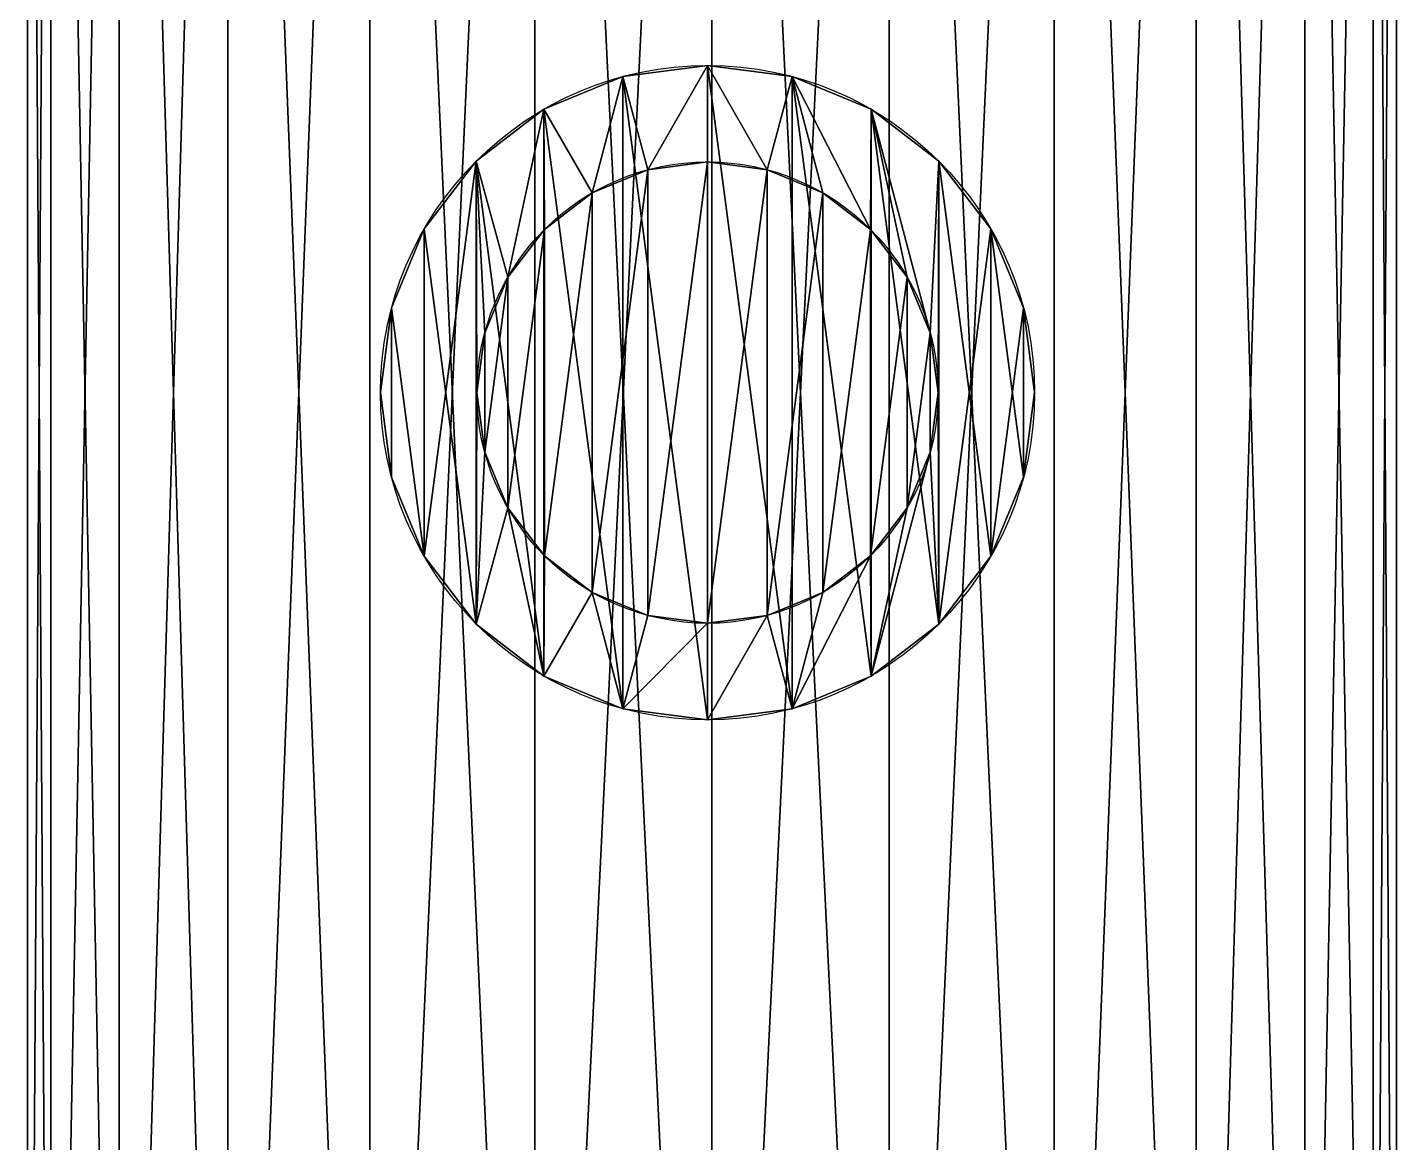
# Model space of a CAD drawing. Extents: x 0 to 11.1, y 0 to 8.
# Drawn here: x 4.068 to 4.716, y 1.422 to 1.95 of the extents above; entities that cross this region are included whole.
import ezdxf

# ---------------------------------------------------------------- set-up
doc = ezdxf.new("R2010")
doc.units = 0
doc.header["$LTSCALE"] = 0.0254
doc.layers.get('0').update_dxf_attribs({"color": 13, "linetype": 'CONTINUOUS'})

# ---------------------------------------------------------------- blocks, each defined once
blk = doc.blocks.new('GRUPO_323')
at = {"color": 0}
for p, q in [((0, 0.17945, 0.1549), (0, 0.16083, 0.1549)), ((0, 0.17945, 0.1549), (0, 0.16083, 0.1549)), ((0.00528, 0.17945, 0.11481), (0.00528, 0.16083, 0.11481)), ((0.00528, 0.17945, 0.19499), (0.00528, 0.16083, 0.19499)), ((0.00528, 0.17945, 0.19499), (0.00528, 0.16083, 0.19499)), ((0.00528, 0.17945, 0.11481), (0.00528, 0.16083, 0.11481)), ((0.02075, 0.17945, 0.23235), (0.02075, 0.16083, 0.23235)), ((0.02075, 0.17945, 0.23235), (0.02075, 0.16083, 0.23235)), ((0.02075, 0.17945, 0.07745), (0.02075, 0.16083, 0.07745)), ((0.02075, 0.17945, 0.07745), (0.02075, 0.16083, 0.07745)), ((0.04537, 0.17945, 0.04537), (0.04537, 0.16083, 0.04537)), ((0.04537, 0.17945, 0.26443), (0.04537, 0.16083, 0.26443)), ((0.04537, 0.17945, 0.26443), (0.04537, 0.16083, 0.26443)), ((0.04537, 0.17945, 0.04537), (0.04537, 0.16083, 0.04537)), ((0.07745, 0.17945, 0.28905), (0.07745, 0.16083, 0.28905)), ((0.07745, 0.17945, 0.02075), (0.07745, 0.16083, 0.02075)), ((0.07745, 0.17945, 0.02075), (0.07745, 0.16083, 0.02075)), ((0.07745, 0.17945, 0.28905), (0.07745, 0.16083, 0.28905)), ((0.11481, 0.17945, 0.30453), (0.11481, 0.16083, 0.30453)), ((0.11481, 0.17945, 0.30453), (0.11481, 0.16083, 0.30453)), ((0.11481, 0.17945, 0.00528), (0.11481, 0.16083, 0.00528)), ((0.11481, 0.17945, 0.00528), (0.11481, 0.16083, 0.00528)), ((0.1549, 0.17945, 0.3098), (0.1549, 0.16083, 0.3098)), ((0.1549, 0.17945, 0.3098), (0.1549, 0.16083, 0.3098)), ((0.1549, 0.17945), (0.1549, 0.16083)), ((0.1549, 0.17945), (0.1549, 0.16083)), ((0.19499, 0.17945, 0.30453), (0.19499, 0.16083, 0.30453)), ((0.19499, 0.17945, 0.00528), (0.19499, 0.16083, 0.00528)), ((0.19499, 0.17945, 0.00528), (0.19499, 0.16083, 0.00528)), ((0.19499, 0.17945, 0.30453), (0.19499, 0.16083, 0.30453)), ((0.23235, 0.17945, 0.02075), (0.23235, 0.16083, 0.02075)), ((0.23235, 0.17945, 0.02075), (0.23235, 0.16083, 0.02075)), ((0.23235, 0.17945, 0.28905), (0.23235, 0.16083, 0.28905)), ((0.23235, 0.17945, 0.28905), (0.23235, 0.16083, 0.28905)), ((0.26443, 0.17945, 0.04537), (0.26443, 0.16083, 0.04537)), ((0.26443, 0.17945, 0.26443), (0.26443, 0.16083, 0.26443)), ((0.26443, 0.17945, 0.04537), (0.26443, 0.16083, 0.04537)), ((0.26443, 0.17945, 0.26443), (0.26443, 0.16083, 0.26443)), ((0.28905, 0.17945, 0.07745), (0.28905, 0.16083, 0.07745)), ((0.28905, 0.17945, 0.23235), (0.28905, 0.16083, 0.23235)), ((0.28905, 0.17945, 0.07745), (0.28905, 0.16083, 0.07745)), ((0.28905, 0.17945, 0.23235), (0.28905, 0.16083, 0.23235)), ((0.30453, 0.17945, 0.11481), (0.30453, 0.16083, 0.11481)), ((0.30453, 0.17945, 0.11481), (0.30453, 0.16083, 0.11481)), ((0.30453, 0.17945, 0.19499), (0.30453, 0.16083, 0.19499)), ((0.30453, 0.17945, 0.19499), (0.30453, 0.16083, 0.19499)), ((0.3098, 0.17945, 0.1549), (0.3098, 0.16083, 0.1549)), ((0.3098, 0.17945, 0.1549), (0.3098, 0.16083, 0.1549)), ((0.04571, 0.16083, 0.1549), (0.04571, -0.1, 0.1549)), ((0.04571, 0.16083, 0.1549), (0.04571, -0.1, 0.1549)), ((0.04943, 0.16083, 0.12664), (0.04943, -0.1, 0.12664)), ((0.04943, 0.16083, 0.18316), (0.04943, -0.1, 0.18316)), ((0.04943, 0.16083, 0.18316), (0.04943, -0.1, 0.18316)), ((0.04943, 0.16083, 0.12664), (0.04943, -0.1, 0.12664)), ((0.06034, 0.16083, 0.2095), (0.06034, -0.1, 0.2095)), ((0.06034, 0.16083, 0.2095), (0.06034, -0.1, 0.2095)), ((0.06034, 0.16083, 0.10031), (0.06034, -0.1, 0.10031)), ((0.06034, 0.16083, 0.10031), (0.06034, -0.1, 0.10031)), ((0.07769, 0.16083, 0.23211), (0.07769, -0.1, 0.23211)), ((0.07769, 0.16083, 0.07769), (0.07769, -0.1, 0.07769)), ((0.07769, 0.16083, 0.23211), (0.07769, -0.1, 0.23211)), ((0.07769, 0.16083, 0.07769), (0.07769, -0.1, 0.07769)), ((0.10031, 0.16083, 0.24947), (0.10031, -0.1, 0.24947)), ((0.10031, 0.16083, 0.06034), (0.10031, -0.1, 0.06034)), ((0.10031, 0.16083, 0.06034), (0.10031, -0.1, 0.06034)), ((0.10031, 0.16083, 0.24947), (0.10031, -0.1, 0.24947)), ((0.12664, 0.16083, 0.04943), (0.12664, -0.1, 0.04943)), ((0.12664, 0.16083, 0.04943), (0.12664, -0.1, 0.04943)), ((0.12664, 0.16083, 0.26037), (0.12664, -0.1, 0.26037)), ((0.12664, 0.16083, 0.26037), (0.12664, -0.1, 0.26037)), ((0.1549, 0.16083, 0.04571), (0.1549, -0.1, 0.04571)), ((0.1549, 0.16083, 0.04571), (0.1549, -0.1, 0.04571)), ((0.1549, 0.16083, 0.26409), (0.1549, -0.1, 0.26409)), ((0.1549, 0.16083, 0.26409), (0.1549, -0.1, 0.26409)), ((0.18316, 0.16083, 0.04943), (0.18316, -0.1, 0.04943)), ((0.18316, 0.16083, 0.04943), (0.18316, -0.1, 0.04943)), ((0.18316, 0.16083, 0.26037), (0.18316, -0.1, 0.26037)), ((0.18316, 0.16083, 0.26037), (0.18316, -0.1, 0.26037)), ((0.2095, 0.16083, 0.06034), (0.2095, -0.1, 0.06034)), ((0.2095, 0.16083, 0.06034), (0.2095, -0.1, 0.06034)), ((0.2095, 0.16083, 0.24947), (0.2095, -0.1, 0.24947)), ((0.2095, 0.16083, 0.24947), (0.2095, -0.1, 0.24947)), ((0.23211, 0.16083, 0.07769), (0.23211, -0.1, 0.07769)), ((0.23211, 0.16083, 0.07769), (0.23211, -0.1, 0.07769)), ((0.23211, 0.16083, 0.23211), (0.23211, -0.1, 0.23211)), ((0.23211, 0.16083, 0.23211), (0.23211, -0.1, 0.23211)), ((0.24947, 0.16083, 0.10031), (0.24947, -0.1, 0.10031)), ((0.24947, 0.16083, 0.10031), (0.24947, -0.1, 0.10031)), ((0.24947, 0.16083, 0.2095), (0.24947, -0.1, 0.2095)), ((0.24947, 0.16083, 0.2095), (0.24947, -0.1, 0.2095)), ((0.26037, 0.16083, 0.18316), (0.26037, -0.1, 0.18316)), ((0.26037, 0.16083, 0.12664), (0.26037, -0.1, 0.12664)), ((0.26037, 0.16083, 0.12664), (0.26037, -0.1, 0.12664)), ((0.26037, 0.16083, 0.18316), (0.26037, -0.1, 0.18316)), ((0.26409, 0.16083, 0.1549), (0.26409, -0.1, 0.1549)), ((0.26409, 0.16083, 0.1549), (0.26409, -0.1, 0.1549))]:
    blk.add_line(p, q, dxfattribs=at)
at = {"color": 0, "extrusion": (0, 1, 0)}
for centre, radius in [((-0.1549, 0.1549, 0.17945), 0.1549), ((-0.1549, 0.1549, 0.17945), 0.1549), ((-0.1549, 0.1549, 0.17945), 0.1549), ((-0.1549, 0.1549, 0.17945), 0.1549), ((-0.1549, 0.1549, 0.17945), 0.1549), ((-0.1549, 0.1549, 0.17945), 0.1549), ((-0.1549, 0.1549, 0.17945), 0.1549), ((-0.1549, 0.1549, 0.17945), 0.1549), ((-0.1549, 0.1549, 0.17945), 0.1549), ((-0.1549, 0.1549, 0.17945), 0.1549), ((-0.1549, 0.1549, 0.17945), 0.1549), ((-0.1549, 0.1549, 0.17945), 0.1549), ((-0.1549, 0.1549, 0.17945), 0.1549), ((-0.1549, 0.1549, 0.17945), 0.1549), ((-0.1549, 0.1549, 0.17945), 0.1549), ((-0.1549, 0.1549, 0.17945), 0.1549), ((-0.1549, 0.1549, 0.17945), 0.1549), ((-0.1549, 0.1549, 0.17945), 0.1549), ((-0.1549, 0.1549, 0.17945), 0.1549), ((-0.1549, 0.1549, 0.17945), 0.1549), ((-0.1549, 0.1549, 0.17945), 0.1549), ((-0.1549, 0.1549, 0.17945), 0.1549), ((-0.1549, 0.1549, 0.17945), 0.1549), ((-0.1549, 0.1549, 0.17945), 0.1549), ((-0.1549, 0.1549, 0.17945), 0.1549), ((-0.1549, 0.1549, 0.16083), 0.1549), ((-0.1549, 0.1549, 0.16083), 0.1549), ((-0.1549, 0.1549, 0.16083), 0.1549), ((-0.1549, 0.1549, 0.16083), 0.1549), ((-0.1549, 0.1549, 0.16083), 0.1549), ((-0.1549, 0.1549, 0.16083), 0.1549), ((-0.1549, 0.1549, 0.16083), 0.1549), ((-0.1549, 0.1549, 0.16083), 0.1549), ((-0.1549, 0.1549, 0.16083), 0.1549), ((-0.1549, 0.1549, 0.16083), 0.1549), ((-0.1549, 0.1549, 0.16083), 0.1549), ((-0.1549, 0.1549, 0.16083), 0.1549), ((-0.1549, 0.1549, 0.16083), 0.1549), ((-0.1549, 0.1549, 0.16083), 0.1549), ((-0.1549, 0.1549, 0.16083), 0.1549), ((-0.1549, 0.1549, 0.16083), 0.1549), ((-0.1549, 0.1549, 0.16083), 0.1549), ((-0.1549, 0.1549, 0.16083), 0.1549), ((-0.1549, 0.1549, 0.16083), 0.1549), ((-0.1549, 0.1549, 0.16083), 0.1549), ((-0.1549, 0.1549, 0.16083), 0.1549), ((-0.1549, 0.1549, 0.16083), 0.1549), ((-0.1549, 0.1549, 0.16083), 0.1549), ((-0.1549, 0.1549, 0.16083), 0.1549), ((-0.1549, 0.1549, 0.16083), 0.1549), ((-0.1549, 0.1549, 0.16083), 0.10919), ((-0.1549, 0.1549, 0.16083), 0.10919), ((-0.1549, 0.1549, 0.16083), 0.10919), ((-0.1549, 0.1549, 0.16083), 0.10919), ((-0.1549, 0.1549, 0.16083), 0.10919), ((-0.1549, 0.1549, 0.16083), 0.10919), ((-0.1549, 0.1549, 0.16083), 0.10919), ((-0.1549, 0.1549, 0.16083), 0.10919), ((-0.1549, 0.1549, 0.16083), 0.10919), ((-0.1549, 0.1549, 0.16083), 0.10919), ((-0.1549, 0.1549, 0.16083), 0.10919), ((-0.1549, 0.1549, 0.16083), 0.10919), ((-0.1549, 0.1549, 0.16083), 0.10919), ((-0.1549, 0.1549, 0.16083), 0.10919), ((-0.1549, 0.1549, 0.16083), 0.10919), ((-0.1549, 0.1549, 0.16083), 0.10919), ((-0.1549, 0.1549, 0.16083), 0.10919), ((-0.1549, 0.1549, 0.16083), 0.10919), ((-0.1549, 0.1549, 0.16083), 0.10919), ((-0.1549, 0.1549, 0.16083), 0.10919), ((-0.1549, 0.1549, 0.16083), 0.10919), ((-0.1549, 0.1549, 0.16083), 0.10919), ((-0.1549, 0.1549, 0.16083), 0.10919), ((-0.1549, 0.1549, 0.16083), 0.10919), ((-0.1549, 0.1549, 0.16083), 0.10919), ((-0.1549, 0.1549, -0.1), 0.10919), ((-0.1549, 0.1549, -0.1), 0.10919), ((-0.1549, 0.1549, -0.1), 0.10919), ((-0.1549, 0.1549, -0.1), 0.10919), ((-0.1549, 0.1549, -0.1), 0.10919), ((-0.1549, 0.1549, -0.1), 0.10919), ((-0.1549, 0.1549, -0.1), 0.10919), ((-0.1549, 0.1549, -0.1), 0.10919), ((-0.1549, 0.1549, -0.1), 0.10919), ((-0.1549, 0.1549, -0.1), 0.10919), ((-0.1549, 0.1549, -0.1), 0.10919), ((-0.1549, 0.1549, -0.1), 0.10919), ((-0.1549, 0.1549, -0.1), 0.10919), ((-0.1549, 0.1549, -0.1), 0.10919), ((-0.1549, 0.1549, -0.1), 0.10919), ((-0.1549, 0.1549, -0.1), 0.10919), ((-0.1549, 0.1549, -0.1), 0.10919), ((-0.1549, 0.1549, -0.1), 0.10919), ((-0.1549, 0.1549, -0.1), 0.10919), ((-0.1549, 0.1549, -0.1), 0.10919), ((-0.1549, 0.1549, -0.1), 0.10919), ((-0.1549, 0.1549, -0.1), 0.10919), ((-0.1549, 0.1549, -0.1), 0.10919), ((-0.1549, 0.1549, -0.1), 0.10919), ((-0.1549, 0.1549, -0.1), 0.10919)]:
    blk.add_circle(centre, radius, dxfattribs=at)
at = {"color": 0}
mesh = blk.add_polyface(dxfattribs=at)
corners = [(0.11481, 0.17945, 0.00528), (0.19499, 0.17945, 0.00528), (0.1549, 0.17945), (0.07745, 0.17945, 0.02075), (0.23235, 0.17945, 0.02075), (0.04537, 0.17945, 0.04537), (0.26443, 0.17945, 0.04537), (0.02075, 0.17945, 0.07745), (0.28905, 0.17945, 0.07745), (0.00528, 0.17945, 0.11481), (0.30453, 0.17945, 0.11481), (0, 0.17945, 0.1549), (0.3098, 0.17945, 0.1549), (0.00528, 0.17945, 0.19499), (0.30453, 0.17945, 0.19499), (0.02075, 0.17945, 0.23235), (0.28905, 0.17945, 0.23235), (0.04537, 0.17945, 0.26443), (0.26443, 0.17945, 0.26443), (0.07745, 0.17945, 0.28905), (0.23235, 0.17945, 0.28905), (0.11481, 0.17945, 0.30453), (0.19499, 0.17945, 0.30453), (0.1549, 0.17945, 0.3098)]
mesh.append_faces([[corners[k] for k in face] for face in [(0, 1, 2), (22, 21, 23)]], dxfattribs={"vtx0": -1, "color": 0})
mesh.append_faces([[corners[k] for k in face] for face in [(1, 3, 4), (4, 5, 6), (6, 7, 8), (8, 9, 10), (10, 11, 12), (12, 13, 14), (14, 15, 16), (16, 17, 18), (18, 19, 20), (20, 21, 22)]], dxfattribs={"vtx0": -1, "vtx1": -1, "color": 0})
mesh.append_faces([[corners[k] for k in face] for face in [(1, 0, 3), (4, 3, 5), (6, 5, 7), (8, 7, 9), (10, 9, 11), (12, 11, 13), (14, 13, 15), (16, 15, 17), (18, 17, 19), (20, 19, 21)]], dxfattribs={"vtx0": -1, "vtx2": -1, "color": 0})
mesh = blk.add_polyface(dxfattribs=at)
corners = [(0, 0.17945, 0.1549), (0.00528, 0.16083, 0.11481), (0, 0.16083, 0.1549), (0.00528, 0.17945, 0.11481)]
mesh.append_faces([[corners[k] for k in face] for face in [(0, 1, 2), (1, 0, 3)]], dxfattribs={"vtx0": -1, "color": 0})
mesh = blk.add_polyface(dxfattribs=at)
corners = [(0.00528, 0.17945, 0.19499), (0, 0.16083, 0.1549), (0.00528, 0.16083, 0.19499), (0, 0.17945, 0.1549)]
mesh.append_faces([[corners[k] for k in face] for face in [(0, 1, 2), (1, 0, 3)]], dxfattribs={"vtx0": -1, "color": 0})
mesh = blk.add_polyface(dxfattribs=at)
corners = [(0.02075, 0.17945, 0.23235), (0.00528, 0.16083, 0.19499), (0.02075, 0.16083, 0.23235), (0.00528, 0.17945, 0.19499)]
mesh.append_faces([[corners[k] for k in face] for face in [(0, 1, 2), (1, 0, 3)]], dxfattribs={"vtx0": -1, "color": 0})
mesh = blk.add_polyface(dxfattribs=at)
corners = [(0.00528, 0.17945, 0.11481), (0.02075, 0.16083, 0.07745), (0.00528, 0.16083, 0.11481), (0.02075, 0.17945, 0.07745)]
mesh.append_faces([[corners[k] for k in face] for face in [(0, 1, 2), (1, 0, 3)]], dxfattribs={"vtx0": -1, "color": 0})
mesh = blk.add_polyface(dxfattribs=at)
corners = [(0.04537, 0.17945, 0.26443), (0.02075, 0.16083, 0.23235), (0.04537, 0.16083, 0.26443), (0.02075, 0.17945, 0.23235)]
mesh.append_faces([[corners[k] for k in face] for face in [(0, 1, 2), (1, 0, 3)]], dxfattribs={"vtx0": -1, "color": 0})
mesh = blk.add_polyface(dxfattribs=at)
corners = [(0.02075, 0.17945, 0.07745), (0.04537, 0.16083, 0.04537), (0.02075, 0.16083, 0.07745), (0.04537, 0.17945, 0.04537)]
mesh.append_faces([[corners[k] for k in face] for face in [(0, 1, 2), (1, 0, 3)]], dxfattribs={"vtx0": -1, "color": 0})
mesh = blk.add_polyface(dxfattribs=at)
corners = [(0.07745, 0.17945, 0.02075), (0.04537, 0.16083, 0.04537), (0.04537, 0.17945, 0.04537), (0.07745, 0.16083, 0.02075)]
mesh.append_faces([[corners[k] for k in face] for face in [(0, 1, 2), (1, 0, 3)]], dxfattribs={"vtx0": -1, "color": 0})
mesh = blk.add_polyface(dxfattribs=at)
corners = [(0.07745, 0.16083, 0.28905), (0.04537, 0.17945, 0.26443), (0.04537, 0.16083, 0.26443), (0.07745, 0.17945, 0.28905)]
mesh.append_faces([[corners[k] for k in face] for face in [(0, 1, 2), (1, 0, 3)]], dxfattribs={"vtx0": -1, "color": 0})
mesh = blk.add_polyface(dxfattribs=at)
corners = [(0.11481, 0.16083, 0.30453), (0.07745, 0.17945, 0.28905), (0.07745, 0.16083, 0.28905), (0.11481, 0.17945, 0.30453)]
mesh.append_faces([[corners[k] for k in face] for face in [(0, 1, 2), (1, 0, 3)]], dxfattribs={"vtx0": -1, "color": 0})
mesh = blk.add_polyface(dxfattribs=at)
corners = [(0.11481, 0.17945, 0.00528), (0.07745, 0.16083, 0.02075), (0.07745, 0.17945, 0.02075), (0.11481, 0.16083, 0.00528)]
mesh.append_faces([[corners[k] for k in face] for face in [(0, 1, 2), (1, 0, 3)]], dxfattribs={"vtx0": -1, "color": 0})
mesh = blk.add_polyface(dxfattribs=at)
corners = [(0.1549, 0.16083, 0.3098), (0.11481, 0.17945, 0.30453), (0.11481, 0.16083, 0.30453), (0.1549, 0.17945, 0.3098)]
mesh.append_faces([[corners[k] for k in face] for face in [(0, 1, 2), (1, 0, 3)]], dxfattribs={"vtx0": -1, "color": 0})
mesh = blk.add_polyface(dxfattribs=at)
corners = [(0.1549, 0.17945), (0.11481, 0.16083, 0.00528), (0.11481, 0.17945, 0.00528), (0.1549, 0.16083)]
mesh.append_faces([[corners[k] for k in face] for face in [(0, 1, 2), (1, 0, 3)]], dxfattribs={"vtx0": -1, "color": 0})
mesh = blk.add_polyface(dxfattribs=at)
corners = [(0.19499, 0.16083, 0.30453), (0.1549, 0.17945, 0.3098), (0.1549, 0.16083, 0.3098), (0.19499, 0.17945, 0.30453)]
mesh.append_faces([[corners[k] for k in face] for face in [(0, 1, 2), (1, 0, 3)]], dxfattribs={"vtx0": -1, "color": 0})
mesh = blk.add_polyface(dxfattribs=at)
corners = [(0.19499, 0.17945, 0.00528), (0.1549, 0.16083), (0.1549, 0.17945), (0.19499, 0.16083, 0.00528)]
mesh.append_faces([[corners[k] for k in face] for face in [(0, 1, 2), (1, 0, 3)]], dxfattribs={"vtx0": -1, "color": 0})
mesh = blk.add_polyface(dxfattribs=at)
corners = [(0.23235, 0.17945, 0.02075), (0.19499, 0.16083, 0.00528), (0.19499, 0.17945, 0.00528), (0.23235, 0.16083, 0.02075)]
mesh.append_faces([[corners[k] for k in face] for face in [(0, 1, 2), (1, 0, 3)]], dxfattribs={"vtx0": -1, "color": 0})
mesh = blk.add_polyface(dxfattribs=at)
corners = [(0.23235, 0.16083, 0.28905), (0.19499, 0.17945, 0.30453), (0.19499, 0.16083, 0.30453), (0.23235, 0.17945, 0.28905)]
mesh.append_faces([[corners[k] for k in face] for face in [(0, 1, 2), (1, 0, 3)]], dxfattribs={"vtx0": -1, "color": 0})
mesh = blk.add_polyface(dxfattribs=at)
corners = [(0.26443, 0.17945, 0.04537), (0.23235, 0.16083, 0.02075), (0.23235, 0.17945, 0.02075), (0.26443, 0.16083, 0.04537)]
mesh.append_faces([[corners[k] for k in face] for face in [(0, 1, 2), (1, 0, 3)]], dxfattribs={"vtx0": -1, "color": 0})
mesh = blk.add_polyface(dxfattribs=at)
corners = [(0.26443, 0.16083, 0.26443), (0.23235, 0.17945, 0.28905), (0.23235, 0.16083, 0.28905), (0.26443, 0.17945, 0.26443)]
mesh.append_faces([[corners[k] for k in face] for face in [(0, 1, 2), (1, 0, 3)]], dxfattribs={"vtx0": -1, "color": 0})
mesh = blk.add_polyface(dxfattribs=at)
corners = [(0.28905, 0.17945, 0.23235), (0.26443, 0.16083, 0.26443), (0.28905, 0.16083, 0.23235), (0.26443, 0.17945, 0.26443)]
mesh.append_faces([[corners[k] for k in face] for face in [(0, 1, 2), (1, 0, 3)]], dxfattribs={"vtx0": -1, "color": 0})
mesh = blk.add_polyface(dxfattribs=at)
corners = [(0.26443, 0.17945, 0.04537), (0.28905, 0.16083, 0.07745), (0.26443, 0.16083, 0.04537), (0.28905, 0.17945, 0.07745)]
mesh.append_faces([[corners[k] for k in face] for face in [(0, 1, 2), (1, 0, 3)]], dxfattribs={"vtx0": -1, "color": 0})
mesh = blk.add_polyface(dxfattribs=at)
corners = [(0.28905, 0.17945, 0.07745), (0.30453, 0.16083, 0.11481), (0.28905, 0.16083, 0.07745), (0.30453, 0.17945, 0.11481)]
mesh.append_faces([[corners[k] for k in face] for face in [(0, 1, 2), (1, 0, 3)]], dxfattribs={"vtx0": -1, "color": 0})
mesh = blk.add_polyface(dxfattribs=at)
corners = [(0.30453, 0.17945, 0.19499), (0.28905, 0.16083, 0.23235), (0.30453, 0.16083, 0.19499), (0.28905, 0.17945, 0.23235)]
mesh.append_faces([[corners[k] for k in face] for face in [(0, 1, 2), (1, 0, 3)]], dxfattribs={"vtx0": -1, "color": 0})
mesh = blk.add_polyface(dxfattribs=at)
corners = [(0.30453, 0.17945, 0.11481), (0.3098, 0.16083, 0.1549), (0.30453, 0.16083, 0.11481), (0.3098, 0.17945, 0.1549)]
mesh.append_faces([[corners[k] for k in face] for face in [(0, 1, 2), (1, 0, 3)]], dxfattribs={"vtx0": -1, "color": 0})
mesh = blk.add_polyface(dxfattribs=at)
corners = [(0.3098, 0.17945, 0.1549), (0.30453, 0.16083, 0.19499), (0.3098, 0.16083, 0.1549), (0.30453, 0.17945, 0.19499)]
mesh.append_faces([[corners[k] for k in face] for face in [(0, 1, 2), (1, 0, 3)]], dxfattribs={"vtx0": -1, "color": 0})
mesh = blk.add_polyface(dxfattribs=at)
corners = [(0.19499, 0.16083, 0.00528), (0.11481, 0.16083, 0.00528), (0.1549, 0.16083), (0.23235, 0.16083, 0.02075), (0.07745, 0.16083, 0.02075), (0.26443, 0.16083, 0.04537), (0.04537, 0.16083, 0.04537), (0.1549, 0.16083, 0.04571), (0.18316, 0.16083, 0.04943), (0.28905, 0.16083, 0.07745), (0.2095, 0.16083, 0.06034), (0.23211, 0.16083, 0.07769), (0.30453, 0.16083, 0.11481), (0.24947, 0.16083, 0.10031), (0.26037, 0.16083, 0.12664), (0.3098, 0.16083, 0.1549), (0.26409, 0.16083, 0.1549), (0.30453, 0.16083, 0.19499), (0.26037, 0.16083, 0.18316), (0.24947, 0.16083, 0.2095), (0.28905, 0.16083, 0.23235), (0.23211, 0.16083, 0.23211), (0.2095, 0.16083, 0.24947), (0.26443, 0.16083, 0.26443), (0.18316, 0.16083, 0.26037), (0.1549, 0.16083, 0.26409), (0.12664, 0.16083, 0.04943), (0.02075, 0.16083, 0.07745), (0.10031, 0.16083, 0.06034), (0.07769, 0.16083, 0.07769), (0.00528, 0.16083, 0.11481), (0.06034, 0.16083, 0.10031), (0.04943, 0.16083, 0.12664), (0, 0.16083, 0.1549), (0.04571, 0.16083, 0.1549), (0.04943, 0.16083, 0.18316), (0.00528, 0.16083, 0.19499), (0.06034, 0.16083, 0.2095), (0.02075, 0.16083, 0.23235), (0.07769, 0.16083, 0.23211), (0.10031, 0.16083, 0.24947), (0.04537, 0.16083, 0.26443), (0.12664, 0.16083, 0.26037), (0.23235, 0.16083, 0.28905), (0.07745, 0.16083, 0.28905), (0.11481, 0.16083, 0.30453), (0.19499, 0.16083, 0.30453), (0.1549, 0.16083, 0.3098)]
mesh.append_faces([[corners[k] for k in face] for face in [(0, 1, 2), (45, 46, 47)]], dxfattribs={"vtx0": -1, "color": 0})
mesh.append_faces([[corners[k] for k in face] for face in [(1, 3, 4), (4, 5, 6), (7, 5, 8), (8, 9, 10), (10, 9, 11), (11, 12, 13), (13, 12, 14), (14, 15, 16), (16, 17, 18), (18, 17, 19), (19, 20, 21), (21, 20, 22), (22, 23, 24), (24, 23, 25), (6, 26, 27), (26, 6, 7), (27, 29, 30), (30, 32, 33), (33, 35, 36), (36, 37, 38), (38, 40, 41), (41, 43, 44), (44, 43, 45)]], dxfattribs={"vtx0": -1, "vtx1": -1, "color": 0})
mesh.append_faces([[corners[k] for k in face] for face in [(6, 5, 7), (41, 25, 23)]], dxfattribs={"vtx0": -1, "vtx1": -1, "vtx2": -1, "color": 0})
mesh.append_faces([[corners[k] for k in face] for face in [(1, 0, 3), (4, 3, 5), (8, 5, 9), (11, 9, 12), (14, 12, 15), (16, 15, 17), (19, 17, 20), (22, 20, 23), (27, 26, 28), (27, 28, 29), (30, 29, 31), (30, 31, 32), (33, 32, 34), (33, 34, 35), (36, 35, 37), (38, 37, 39), (38, 39, 40), (41, 40, 42), (41, 42, 25), (41, 23, 43), (45, 43, 46)]], dxfattribs={"vtx0": -1, "vtx2": -1, "color": 0})
mesh = blk.add_polyface(dxfattribs=at)
corners = [(0.04571, 0.16083, 0.1549), (0.04943, -0.1, 0.12664), (0.04571, -0.1, 0.1549), (0.04943, 0.16083, 0.12664)]
mesh.append_faces([[corners[k] for k in face] for face in [(0, 1, 2), (1, 0, 3)]], dxfattribs={"vtx0": -1, "color": 0})
mesh = blk.add_polyface(dxfattribs=at)
corners = [(0.04943, 0.16083, 0.18316), (0.04571, -0.1, 0.1549), (0.04943, -0.1, 0.18316), (0.04571, 0.16083, 0.1549)]
mesh.append_faces([[corners[k] for k in face] for face in [(0, 1, 2), (1, 0, 3)]], dxfattribs={"vtx0": -1, "color": 0})
mesh = blk.add_polyface(dxfattribs=at)
corners = [(0.06034, 0.16083, 0.2095), (0.04943, -0.1, 0.18316), (0.06034, -0.1, 0.2095), (0.04943, 0.16083, 0.18316)]
mesh.append_faces([[corners[k] for k in face] for face in [(0, 1, 2), (1, 0, 3)]], dxfattribs={"vtx0": -1, "color": 0})
mesh = blk.add_polyface(dxfattribs=at)
corners = [(0.04943, 0.16083, 0.12664), (0.06034, -0.1, 0.10031), (0.04943, -0.1, 0.12664), (0.06034, 0.16083, 0.10031)]
mesh.append_faces([[corners[k] for k in face] for face in [(0, 1, 2), (1, 0, 3)]], dxfattribs={"vtx0": -1, "color": 0})
mesh = blk.add_polyface(dxfattribs=at)
corners = [(0.07769, 0.16083, 0.23211), (0.06034, -0.1, 0.2095), (0.07769, -0.1, 0.23211), (0.06034, 0.16083, 0.2095)]
mesh.append_faces([[corners[k] for k in face] for face in [(0, 1, 2), (1, 0, 3)]], dxfattribs={"vtx0": -1, "color": 0})
mesh = blk.add_polyface(dxfattribs=at)
corners = [(0.06034, 0.16083, 0.10031), (0.07769, -0.1, 0.07769), (0.06034, -0.1, 0.10031), (0.07769, 0.16083, 0.07769)]
mesh.append_faces([[corners[k] for k in face] for face in [(0, 1, 2), (1, 0, 3)]], dxfattribs={"vtx0": -1, "color": 0})
mesh = blk.add_polyface(dxfattribs=at)
corners = [(0.10031, -0.1, 0.24947), (0.07769, 0.16083, 0.23211), (0.07769, -0.1, 0.23211), (0.10031, 0.16083, 0.24947)]
mesh.append_faces([[corners[k] for k in face] for face in [(0, 1, 2), (1, 0, 3)]], dxfattribs={"vtx0": -1, "color": 0})
mesh = blk.add_polyface(dxfattribs=at)
corners = [(0.10031, 0.16083, 0.06034), (0.07769, -0.1, 0.07769), (0.07769, 0.16083, 0.07769), (0.10031, -0.1, 0.06034)]
mesh.append_faces([[corners[k] for k in face] for face in [(0, 1, 2), (1, 0, 3)]], dxfattribs={"vtx0": -1, "color": 0})
mesh = blk.add_polyface(dxfattribs=at)
corners = [(0.12664, 0.16083, 0.04943), (0.10031, -0.1, 0.06034), (0.10031, 0.16083, 0.06034), (0.12664, -0.1, 0.04943)]
mesh.append_faces([[corners[k] for k in face] for face in [(0, 1, 2), (1, 0, 3)]], dxfattribs={"vtx0": -1, "color": 0})
mesh = blk.add_polyface(dxfattribs=at)
corners = [(0.12664, -0.1, 0.26037), (0.10031, 0.16083, 0.24947), (0.10031, -0.1, 0.24947), (0.12664, 0.16083, 0.26037)]
mesh.append_faces([[corners[k] for k in face] for face in [(0, 1, 2), (1, 0, 3)]], dxfattribs={"vtx0": -1, "color": 0})
mesh = blk.add_polyface(dxfattribs=at)
corners = [(0.1549, 0.16083, 0.04571), (0.12664, -0.1, 0.04943), (0.12664, 0.16083, 0.04943), (0.1549, -0.1, 0.04571)]
mesh.append_faces([[corners[k] for k in face] for face in [(0, 1, 2), (1, 0, 3)]], dxfattribs={"vtx0": -1, "color": 0})
mesh = blk.add_polyface(dxfattribs=at)
corners = [(0.1549, -0.1, 0.26409), (0.12664, 0.16083, 0.26037), (0.12664, -0.1, 0.26037), (0.1549, 0.16083, 0.26409)]
mesh.append_faces([[corners[k] for k in face] for face in [(0, 1, 2), (1, 0, 3)]], dxfattribs={"vtx0": -1, "color": 0})
mesh = blk.add_polyface(dxfattribs=at)
corners = [(0.18316, 0.16083, 0.04943), (0.1549, -0.1, 0.04571), (0.1549, 0.16083, 0.04571), (0.18316, -0.1, 0.04943)]
mesh.append_faces([[corners[k] for k in face] for face in [(0, 1, 2), (1, 0, 3)]], dxfattribs={"vtx0": -1, "color": 0})
mesh = blk.add_polyface(dxfattribs=at)
corners = [(0.18316, -0.1, 0.26037), (0.1549, 0.16083, 0.26409), (0.1549, -0.1, 0.26409), (0.18316, 0.16083, 0.26037)]
mesh.append_faces([[corners[k] for k in face] for face in [(0, 1, 2), (1, 0, 3)]], dxfattribs={"vtx0": -1, "color": 0})
mesh = blk.add_polyface(dxfattribs=at)
corners = [(0.2095, 0.16083, 0.06034), (0.18316, -0.1, 0.04943), (0.18316, 0.16083, 0.04943), (0.2095, -0.1, 0.06034)]
mesh.append_faces([[corners[k] for k in face] for face in [(0, 1, 2), (1, 0, 3)]], dxfattribs={"vtx0": -1, "color": 0})
mesh = blk.add_polyface(dxfattribs=at)
corners = [(0.2095, -0.1, 0.24947), (0.18316, 0.16083, 0.26037), (0.18316, -0.1, 0.26037), (0.2095, 0.16083, 0.24947)]
mesh.append_faces([[corners[k] for k in face] for face in [(0, 1, 2), (1, 0, 3)]], dxfattribs={"vtx0": -1, "color": 0})
mesh = blk.add_polyface(dxfattribs=at)
corners = [(0.23211, 0.16083, 0.07769), (0.2095, -0.1, 0.06034), (0.2095, 0.16083, 0.06034), (0.23211, -0.1, 0.07769)]
mesh.append_faces([[corners[k] for k in face] for face in [(0, 1, 2), (1, 0, 3)]], dxfattribs={"vtx0": -1, "color": 0})
mesh = blk.add_polyface(dxfattribs=at)
corners = [(0.23211, -0.1, 0.23211), (0.2095, 0.16083, 0.24947), (0.2095, -0.1, 0.24947), (0.23211, 0.16083, 0.23211)]
mesh.append_faces([[corners[k] for k in face] for face in [(0, 1, 2), (1, 0, 3)]], dxfattribs={"vtx0": -1, "color": 0})
mesh = blk.add_polyface(dxfattribs=at)
corners = [(0.23211, 0.16083, 0.07769), (0.24947, -0.1, 0.10031), (0.23211, -0.1, 0.07769), (0.24947, 0.16083, 0.10031)]
mesh.append_faces([[corners[k] for k in face] for face in [(0, 1, 2), (1, 0, 3)]], dxfattribs={"vtx0": -1, "color": 0})
mesh = blk.add_polyface(dxfattribs=at)
corners = [(0.24947, 0.16083, 0.2095), (0.23211, -0.1, 0.23211), (0.24947, -0.1, 0.2095), (0.23211, 0.16083, 0.23211)]
mesh.append_faces([[corners[k] for k in face] for face in [(0, 1, 2), (1, 0, 3)]], dxfattribs={"vtx0": -1, "color": 0})
mesh = blk.add_polyface(dxfattribs=at)
corners = [(0.24947, 0.16083, 0.10031), (0.26037, -0.1, 0.12664), (0.24947, -0.1, 0.10031), (0.26037, 0.16083, 0.12664)]
mesh.append_faces([[corners[k] for k in face] for face in [(0, 1, 2), (1, 0, 3)]], dxfattribs={"vtx0": -1, "color": 0})
mesh = blk.add_polyface(dxfattribs=at)
corners = [(0.26037, 0.16083, 0.18316), (0.24947, -0.1, 0.2095), (0.26037, -0.1, 0.18316), (0.24947, 0.16083, 0.2095)]
mesh.append_faces([[corners[k] for k in face] for face in [(0, 1, 2), (1, 0, 3)]], dxfattribs={"vtx0": -1, "color": 0})
mesh = blk.add_polyface(dxfattribs=at)
corners = [(0.26409, 0.16083, 0.1549), (0.26037, -0.1, 0.18316), (0.26409, -0.1, 0.1549), (0.26037, 0.16083, 0.18316)]
mesh.append_faces([[corners[k] for k in face] for face in [(0, 1, 2), (1, 0, 3)]], dxfattribs={"vtx0": -1, "color": 0})
mesh = blk.add_polyface(dxfattribs=at)
corners = [(0.26037, 0.16083, 0.12664), (0.26409, -0.1, 0.1549), (0.26037, -0.1, 0.12664), (0.26409, 0.16083, 0.1549)]
mesh.append_faces([[corners[k] for k in face] for face in [(0, 1, 2), (1, 0, 3)]], dxfattribs={"vtx0": -1, "color": 0})
mesh = blk.add_polyface(dxfattribs=at)
corners = [(0.18316, -0.1, 0.04943), (0.12664, -0.1, 0.04943), (0.1549, -0.1, 0.04571), (0.2095, -0.1, 0.06034), (0.10031, -0.1, 0.06034), (0.23211, -0.1, 0.07769), (0.07769, -0.1, 0.07769), (0.24947, -0.1, 0.10031), (0.06034, -0.1, 0.10031), (0.26037, -0.1, 0.12664), (0.04943, -0.1, 0.12664), (0.26409, -0.1, 0.1549), (0.04571, -0.1, 0.1549), (0.26037, -0.1, 0.18316), (0.04943, -0.1, 0.18316), (0.24947, -0.1, 0.2095), (0.06034, -0.1, 0.2095), (0.23211, -0.1, 0.23211), (0.07769, -0.1, 0.23211), (0.2095, -0.1, 0.24947), (0.10031, -0.1, 0.24947), (0.18316, -0.1, 0.26037), (0.12664, -0.1, 0.26037), (0.1549, -0.1, 0.26409)]
mesh.append_faces([[corners[k] for k in face] for face in [(0, 1, 2), (22, 21, 23)]], dxfattribs={"vtx0": -1, "color": 0})
mesh.append_faces([[corners[k] for k in face] for face in [(1, 3, 4), (4, 5, 6), (6, 7, 8), (8, 9, 10), (10, 11, 12), (12, 13, 14), (14, 15, 16), (16, 17, 18), (18, 19, 20), (20, 21, 22)]], dxfattribs={"vtx0": -1, "vtx1": -1, "color": 0})
mesh.append_faces([[corners[k] for k in face] for face in [(1, 0, 3), (4, 3, 5), (6, 5, 7), (8, 7, 9), (10, 9, 11), (12, 11, 13), (14, 13, 15), (16, 15, 17), (18, 17, 19), (20, 19, 21)]], dxfattribs={"vtx0": -1, "vtx2": -1, "color": 0})
blk = doc.blocks.new('GRUPO_307')
at = {"color": 0}
for p, q in [((0, 0, 0.32419), (0, 1.72169, 0.32419)), ((0, 0, 0.32419), (0, 1.72169, 0.32419)), ((0.01105, 0, 0.24029), (0.01105, 1.72169, 0.24029)), ((0.01105, 0, 0.24029), (0.01105, 1.72169, 0.24029)), ((0.01105, 0, 0.4081), (0.01105, 1.72169, 0.4081)), ((0.01105, 0, 0.4081), (0.01105, 1.72169, 0.4081)), ((0.04343, 0, 0.1621), (0.04343, 1.72169, 0.1621)), ((0.04343, 0, 0.1621), (0.04343, 1.72169, 0.1621)), ((0.04343, 0, 0.48629), (0.04343, 1.72169, 0.48629)), ((0.04343, 0, 0.48629), (0.04343, 1.72169, 0.48629)), ((0.09495, 0, 0.09495), (0.09495, 1.72169, 0.09495)), ((0.09495, 0, 0.09495), (0.09495, 1.72169, 0.09495)), ((0.09495, 0, 0.55343), (0.09495, 1.72169, 0.55343)), ((0.09495, 0, 0.55343), (0.09495, 1.72169, 0.55343)), ((0.1621, 0, 0.04343), (0.1621, 1.72169, 0.04343)), ((0.1621, 0, 0.04343), (0.1621, 1.72169, 0.04343)), ((0.1621, 0, 0.60495), (0.1621, 1.72169, 0.60495)), ((0.1621, 0, 0.60495), (0.1621, 1.72169, 0.60495)), ((0.24029, 0, 0.01105), (0.24029, 1.72169, 0.01105)), ((0.24029, 0, 0.01105), (0.24029, 1.72169, 0.01105)), ((0.24029, 0, 0.63734), (0.24029, 1.72169, 0.63734)), ((0.24029, 0, 0.63734), (0.24029, 1.72169, 0.63734)), ((0.32419, 0), (0.32419, 1.72169)), ((0.32419, 0), (0.32419, 1.72169)), ((0.32419, 0, 0.64839), (0.32419, 1.72169, 0.64839)), ((0.32419, 0, 0.64839), (0.32419, 1.72169, 0.64839)), ((0.4081, 0, 0.01105), (0.4081, 1.72169, 0.01105)), ((0.4081, 0, 0.01105), (0.4081, 1.72169, 0.01105)), ((0.4081, 0, 0.63734), (0.4081, 1.72169, 0.63734)), ((0.4081, 0, 0.63734), (0.4081, 1.72169, 0.63734)), ((0.48629, 0, 0.04343), (0.48629, 1.72169, 0.04343)), ((0.48629, 0, 0.04343), (0.48629, 1.72169, 0.04343)), ((0.48629, 0, 0.60495), (0.48629, 1.72169, 0.60495)), ((0.48629, 0, 0.60495), (0.48629, 1.72169, 0.60495)), ((0.55343, 0, 0.09495), (0.55343, 1.72169, 0.09495)), ((0.55343, 0, 0.55343), (0.55343, 1.72169, 0.55343)), ((0.55343, 0, 0.09495), (0.55343, 1.72169, 0.09495)), ((0.55343, 0, 0.55343), (0.55343, 1.72169, 0.55343)), ((0.60495, 0, 0.1621), (0.60495, 1.72169, 0.1621)), ((0.60495, 0, 0.48629), (0.60495, 1.72169, 0.48629)), ((0.60495, 0, 0.48629), (0.60495, 1.72169, 0.48629)), ((0.60495, 0, 0.1621), (0.60495, 1.72169, 0.1621)), ((0.63734, 0, 0.24029), (0.63734, 1.72169, 0.24029)), ((0.63734, 0, 0.4081), (0.63734, 1.72169, 0.4081)), ((0.63734, 0, 0.4081), (0.63734, 1.72169, 0.4081)), ((0.63734, 0, 0.24029), (0.63734, 1.72169, 0.24029)), ((0.64839, 0, 0.32419), (0.64839, 1.72169, 0.32419)), ((0.64839, 0, 0.32419), (0.64839, 1.72169, 0.32419))]:
    blk.add_line(p, q, dxfattribs=at)
mesh = blk.add_polyface(dxfattribs=at)
corners = [(0, 1.72169, 0.32419), (0.01105, 0, 0.24029), (0, 0, 0.32419), (0.01105, 1.72169, 0.24029)]
mesh.append_faces([[corners[k] for k in face] for face in [(0, 1, 2), (1, 0, 3)]], dxfattribs={"vtx0": -1, "color": 0})
mesh = blk.add_polyface(dxfattribs=at)
corners = [(0.01105, 1.72169, 0.4081), (0, 0, 0.32419), (0.01105, 0, 0.4081), (0, 1.72169, 0.32419)]
mesh.append_faces([[corners[k] for k in face] for face in [(0, 1, 2), (1, 0, 3)]], dxfattribs={"vtx0": -1, "color": 0})
mesh = blk.add_polyface(dxfattribs=at)
corners = [(0.01105, 1.72169, 0.24029), (0.04343, 0, 0.1621), (0.01105, 0, 0.24029), (0.04343, 1.72169, 0.1621)]
mesh.append_faces([[corners[k] for k in face] for face in [(0, 1, 2), (1, 0, 3)]], dxfattribs={"vtx0": -1, "color": 0})
mesh = blk.add_polyface(dxfattribs=at)
corners = [(0.04343, 1.72169, 0.48629), (0.01105, 0, 0.4081), (0.04343, 0, 0.48629), (0.01105, 1.72169, 0.4081)]
mesh.append_faces([[corners[k] for k in face] for face in [(0, 1, 2), (1, 0, 3)]], dxfattribs={"vtx0": -1, "color": 0})
mesh = blk.add_polyface(dxfattribs=at)
corners = [(0.04343, 1.72169, 0.1621), (0.09495, 0, 0.09495), (0.04343, 0, 0.1621), (0.09495, 1.72169, 0.09495)]
mesh.append_faces([[corners[k] for k in face] for face in [(0, 1, 2), (1, 0, 3)]], dxfattribs={"vtx0": -1, "color": 0})
mesh = blk.add_polyface(dxfattribs=at)
corners = [(0.09495, 1.72169, 0.55343), (0.04343, 0, 0.48629), (0.09495, 0, 0.55343), (0.04343, 1.72169, 0.48629)]
mesh.append_faces([[corners[k] for k in face] for face in [(0, 1, 2), (1, 0, 3)]], dxfattribs={"vtx0": -1, "color": 0})
mesh = blk.add_polyface(dxfattribs=at)
corners = [(0.1621, 1.72169, 0.04343), (0.09495, 0, 0.09495), (0.09495, 1.72169, 0.09495), (0.1621, 0, 0.04343)]
mesh.append_faces([[corners[k] for k in face] for face in [(0, 1, 2), (1, 0, 3)]], dxfattribs={"vtx0": -1, "color": 0})
mesh = blk.add_polyface(dxfattribs=at)
corners = [(0.1621, 0, 0.60495), (0.09495, 1.72169, 0.55343), (0.09495, 0, 0.55343), (0.1621, 1.72169, 0.60495)]
mesh.append_faces([[corners[k] for k in face] for face in [(0, 1, 2), (1, 0, 3)]], dxfattribs={"vtx0": -1, "color": 0})
mesh = blk.add_polyface(dxfattribs=at)
corners = [(0.24029, 1.72169, 0.01105), (0.1621, 0, 0.04343), (0.1621, 1.72169, 0.04343), (0.24029, 0, 0.01105)]
mesh.append_faces([[corners[k] for k in face] for face in [(0, 1, 2), (1, 0, 3)]], dxfattribs={"vtx0": -1, "color": 0})
mesh = blk.add_polyface(dxfattribs=at)
corners = [(0.24029, 0, 0.63734), (0.1621, 1.72169, 0.60495), (0.1621, 0, 0.60495), (0.24029, 1.72169, 0.63734)]
mesh.append_faces([[corners[k] for k in face] for face in [(0, 1, 2), (1, 0, 3)]], dxfattribs={"vtx0": -1, "color": 0})
mesh = blk.add_polyface(dxfattribs=at)
corners = [(0.32419, 1.72169), (0.24029, 0, 0.01105), (0.24029, 1.72169, 0.01105), (0.32419, 0)]
mesh.append_faces([[corners[k] for k in face] for face in [(0, 1, 2), (1, 0, 3)]], dxfattribs={"vtx0": -1, "color": 0})
mesh = blk.add_polyface(dxfattribs=at)
corners = [(0.32419, 0, 0.64839), (0.24029, 1.72169, 0.63734), (0.24029, 0, 0.63734), (0.32419, 1.72169, 0.64839)]
mesh.append_faces([[corners[k] for k in face] for face in [(0, 1, 2), (1, 0, 3)]], dxfattribs={"vtx0": -1, "color": 0})
mesh = blk.add_polyface(dxfattribs=at)
corners = [(0.4081, 1.72169, 0.01105), (0.32419, 0), (0.32419, 1.72169), (0.4081, 0, 0.01105)]
mesh.append_faces([[corners[k] for k in face] for face in [(0, 1, 2), (1, 0, 3)]], dxfattribs={"vtx0": -1, "color": 0})
mesh = blk.add_polyface(dxfattribs=at)
corners = [(0.4081, 0, 0.63734), (0.32419, 1.72169, 0.64839), (0.32419, 0, 0.64839), (0.4081, 1.72169, 0.63734)]
mesh.append_faces([[corners[k] for k in face] for face in [(0, 1, 2), (1, 0, 3)]], dxfattribs={"vtx0": -1, "color": 0})
mesh = blk.add_polyface(dxfattribs=at)
corners = [(0.48629, 1.72169, 0.04343), (0.4081, 0, 0.01105), (0.4081, 1.72169, 0.01105), (0.48629, 0, 0.04343)]
mesh.append_faces([[corners[k] for k in face] for face in [(0, 1, 2), (1, 0, 3)]], dxfattribs={"vtx0": -1, "color": 0})
mesh = blk.add_polyface(dxfattribs=at)
corners = [(0.48629, 0, 0.60495), (0.4081, 1.72169, 0.63734), (0.4081, 0, 0.63734), (0.48629, 1.72169, 0.60495)]
mesh.append_faces([[corners[k] for k in face] for face in [(0, 1, 2), (1, 0, 3)]], dxfattribs={"vtx0": -1, "color": 0})
mesh = blk.add_polyface(dxfattribs=at)
corners = [(0.55343, 1.72169, 0.09495), (0.48629, 0, 0.04343), (0.48629, 1.72169, 0.04343), (0.55343, 0, 0.09495)]
mesh.append_faces([[corners[k] for k in face] for face in [(0, 1, 2), (1, 0, 3)]], dxfattribs={"vtx0": -1, "color": 0})
mesh = blk.add_polyface(dxfattribs=at)
corners = [(0.55343, 0, 0.55343), (0.48629, 1.72169, 0.60495), (0.48629, 0, 0.60495), (0.55343, 1.72169, 0.55343)]
mesh.append_faces([[corners[k] for k in face] for face in [(0, 1, 2), (1, 0, 3)]], dxfattribs={"vtx0": -1, "color": 0})
mesh = blk.add_polyface(dxfattribs=at)
corners = [(0.60495, 1.72169, 0.48629), (0.55343, 0, 0.55343), (0.60495, 0, 0.48629), (0.55343, 1.72169, 0.55343)]
mesh.append_faces([[corners[k] for k in face] for face in [(0, 1, 2), (1, 0, 3)]], dxfattribs={"vtx0": -1, "color": 0})
mesh = blk.add_polyface(dxfattribs=at)
corners = [(0.55343, 1.72169, 0.09495), (0.60495, 0, 0.1621), (0.55343, 0, 0.09495), (0.60495, 1.72169, 0.1621)]
mesh.append_faces([[corners[k] for k in face] for face in [(0, 1, 2), (1, 0, 3)]], dxfattribs={"vtx0": -1, "color": 0})
mesh = blk.add_polyface(dxfattribs=at)
corners = [(0.60495, 1.72169, 0.1621), (0.63734, 0, 0.24029), (0.60495, 0, 0.1621), (0.63734, 1.72169, 0.24029)]
mesh.append_faces([[corners[k] for k in face] for face in [(0, 1, 2), (1, 0, 3)]], dxfattribs={"vtx0": -1, "color": 0})
mesh = blk.add_polyface(dxfattribs=at)
corners = [(0.63734, 1.72169, 0.4081), (0.60495, 0, 0.48629), (0.63734, 0, 0.4081), (0.60495, 1.72169, 0.48629)]
mesh.append_faces([[corners[k] for k in face] for face in [(0, 1, 2), (1, 0, 3)]], dxfattribs={"vtx0": -1, "color": 0})
mesh = blk.add_polyface(dxfattribs=at)
corners = [(0.64839, 1.72169, 0.32419), (0.63734, 0, 0.4081), (0.64839, 0, 0.32419), (0.63734, 1.72169, 0.4081)]
mesh.append_faces([[corners[k] for k in face] for face in [(0, 1, 2), (1, 0, 3)]], dxfattribs={"vtx0": -1, "color": 0})
mesh = blk.add_polyface(dxfattribs=at)
corners = [(0.63734, 1.72169, 0.24029), (0.64839, 0, 0.32419), (0.63734, 0, 0.24029), (0.64839, 1.72169, 0.32419)]
mesh.append_faces([[corners[k] for k in face] for face in [(0, 1, 2), (1, 0, 3)]], dxfattribs={"vtx0": -1, "color": 0})
blk = doc.blocks.new('GRUPO_259')
at = {"color": 0}
blk.add_blockref('GRUPO_307', (0.05417, 0.02201, 0.05417), dxfattribs=at)
blk = doc.blocks.new('GRUPO_262')
at = {"color": 0, "extrusion": (1, -4.93038e-32, -3.88578e-16), "rotation": 270}
blk.add_blockref('GRUPO_323', (4.08839, 1.93161, 0.22557), dxfattribs=at)
at = {"color": 0, "extrusion": (4.37906e-47, 1, -3.33067e-16)}
blk.add_blockref('GRUPO_259', (-0.75673, 0.89386, 3.38868), dxfattribs=at)

msp = doc.modelspace()

# ---------------------------------------------------------------- block references
at = {"color": 0, "extrusion": (5.55112e-16, 1, -3.33067e-16)}
msp.add_blockref('GRUPO_262', (-4.77047, 0), dxfattribs=at)

doc.saveas('drawing.dxf')
